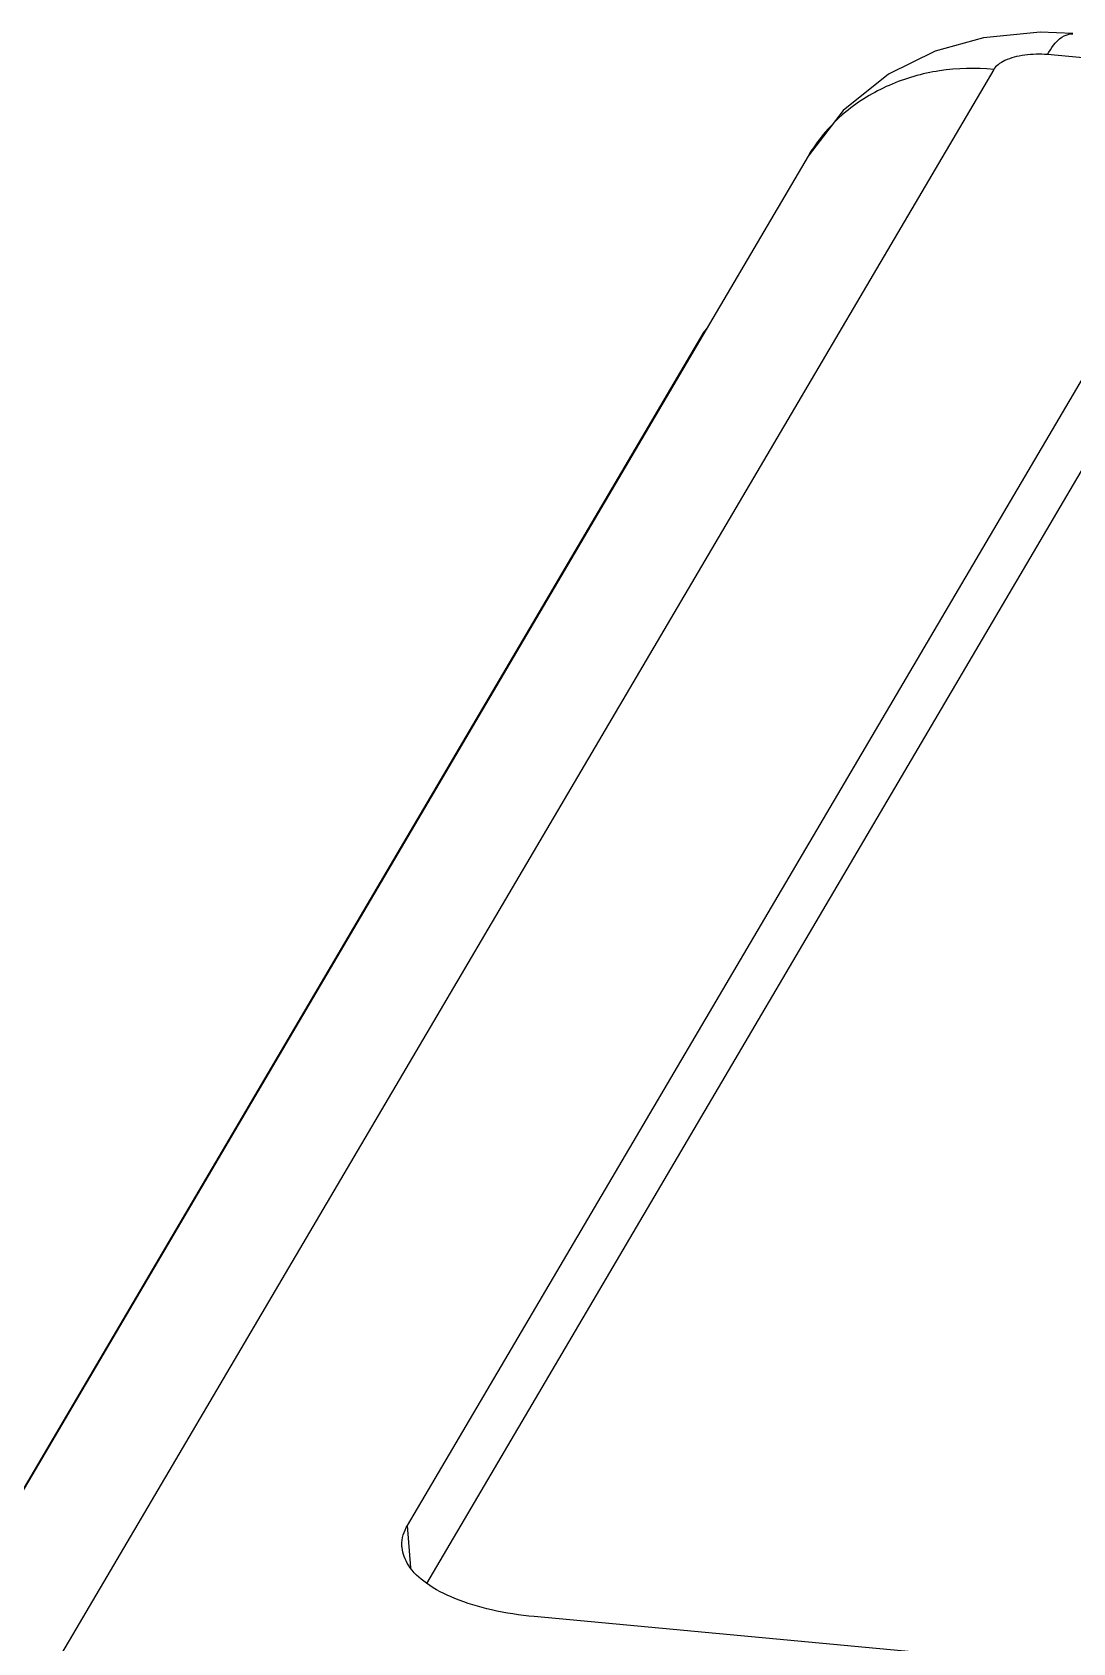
# Model space of a CAD drawing. Header units: millimetres. Extents: x 1690 to 2009, y -242 to -21.
# Drawn here: x 1730.08 to 1741.86, y -159.93 to -141.69 of the extents above; entities that cross this region are included whole.
import ezdxf

# ---------------------------------------------------------------- set-up
doc = ezdxf.new("R2010")
doc.units = ezdxf.units.MM
doc.layers.add('06___PRT_ALL_SURFS', color=7, linetype='Continuous')

# ---------------------------------------------------------------- blocks, each defined once
blk = doc.blocks.new('u40')
at = {"color": 7, "linetype": 'Continuous'}
for p, q in [((-86.552, 78.149), (-78.14, 92.446)), ((-93.882, 73.498), (-83.195, 91.663)), ((-83.195, 91.663), (-83.194, 91.664)), ((-83.164, 91.705), (-83.194, 91.664)), ((-86.335, 77.491), (-78.069, 91.541)), ((-86.514, 77.669), (-86.552, 78.149)), ((-23.604, 71.349), (-85.117, 77.116))]:
    blk.add_line(p, q, dxfattribs=at)
for points, start_tangent, end_tangent in [([(-86.614, 77.899), (-86.616, 77.923), (-86.552, 78.149)], (-0.086163, 0.996281), (0.507097, 0.861889)), ([(-85.117, 77.116), (-85.601, 77.192), (-86.018, 77.321), (-86.339, 77.494), (-86.543, 77.699), (-86.614, 77.899)], (-0.995635, 0.093332), (-0.086163, 0.996281))]:
    blk.add_spline(points, degree=3, dxfattribs=dict(at, start_tangent=start_tangent, end_tangent=end_tangent))
at = {"layer": '06___PRT_ALL_SURFS', "color": 7, "linetype": 'Continuous'}
for p, q in [((-9.082, 88.22), (-79.307, 94.803)), ((-79.916, 94.635), (-90.583, 76.504)), ((-82.018, 93.653), (-92.685, 75.522))]:
    blk.add_line(p, q, dxfattribs=at)
blk.add_lwpolyline([(-79.021, 95.042), (-79.39, 95.057), (-80.031, 94.994), (-80.579, 94.841), (-81.106, 94.581), (-81.621, 94.17), (-82.018, 93.653)], dxfattribs=at)
blk.add_arc((-80.4, 92.701), 1.877, 142.6589, 149.5478, dxfattribs=at)
for points, start_tangent, end_tangent in [([(-79.307, 94.803), (-79.146, 95), (-79.021, 95.039)], (0.507097, 0.861889), (0.999821, -0.018907)), ([(-79.916, 94.635), (-80.53, 94.619), (-81.101, 94.455), (-81.589, 94.155), (-81.892, 93.84)], (-0.995635, 0.093332), (-0.606377, -0.795177)), ([(-79.307, 94.803), (-79.436, 94.807), (-79.565, 94.797), (-79.686, 94.773), (-79.789, 94.736), (-79.867, 94.689), (-79.916, 94.635)], (-0.995645, 0.09323), (-0.507453, -0.861679))]:
    blk.add_spline(points, degree=3, dxfattribs=dict(at, start_tangent=start_tangent, end_tangent=end_tangent))

msp = doc.modelspace()

# ---------------------------------------------------------------- block references
msp.add_blockref('u40', (1820.885, -236.748))

doc.saveas('drawing.dxf')
